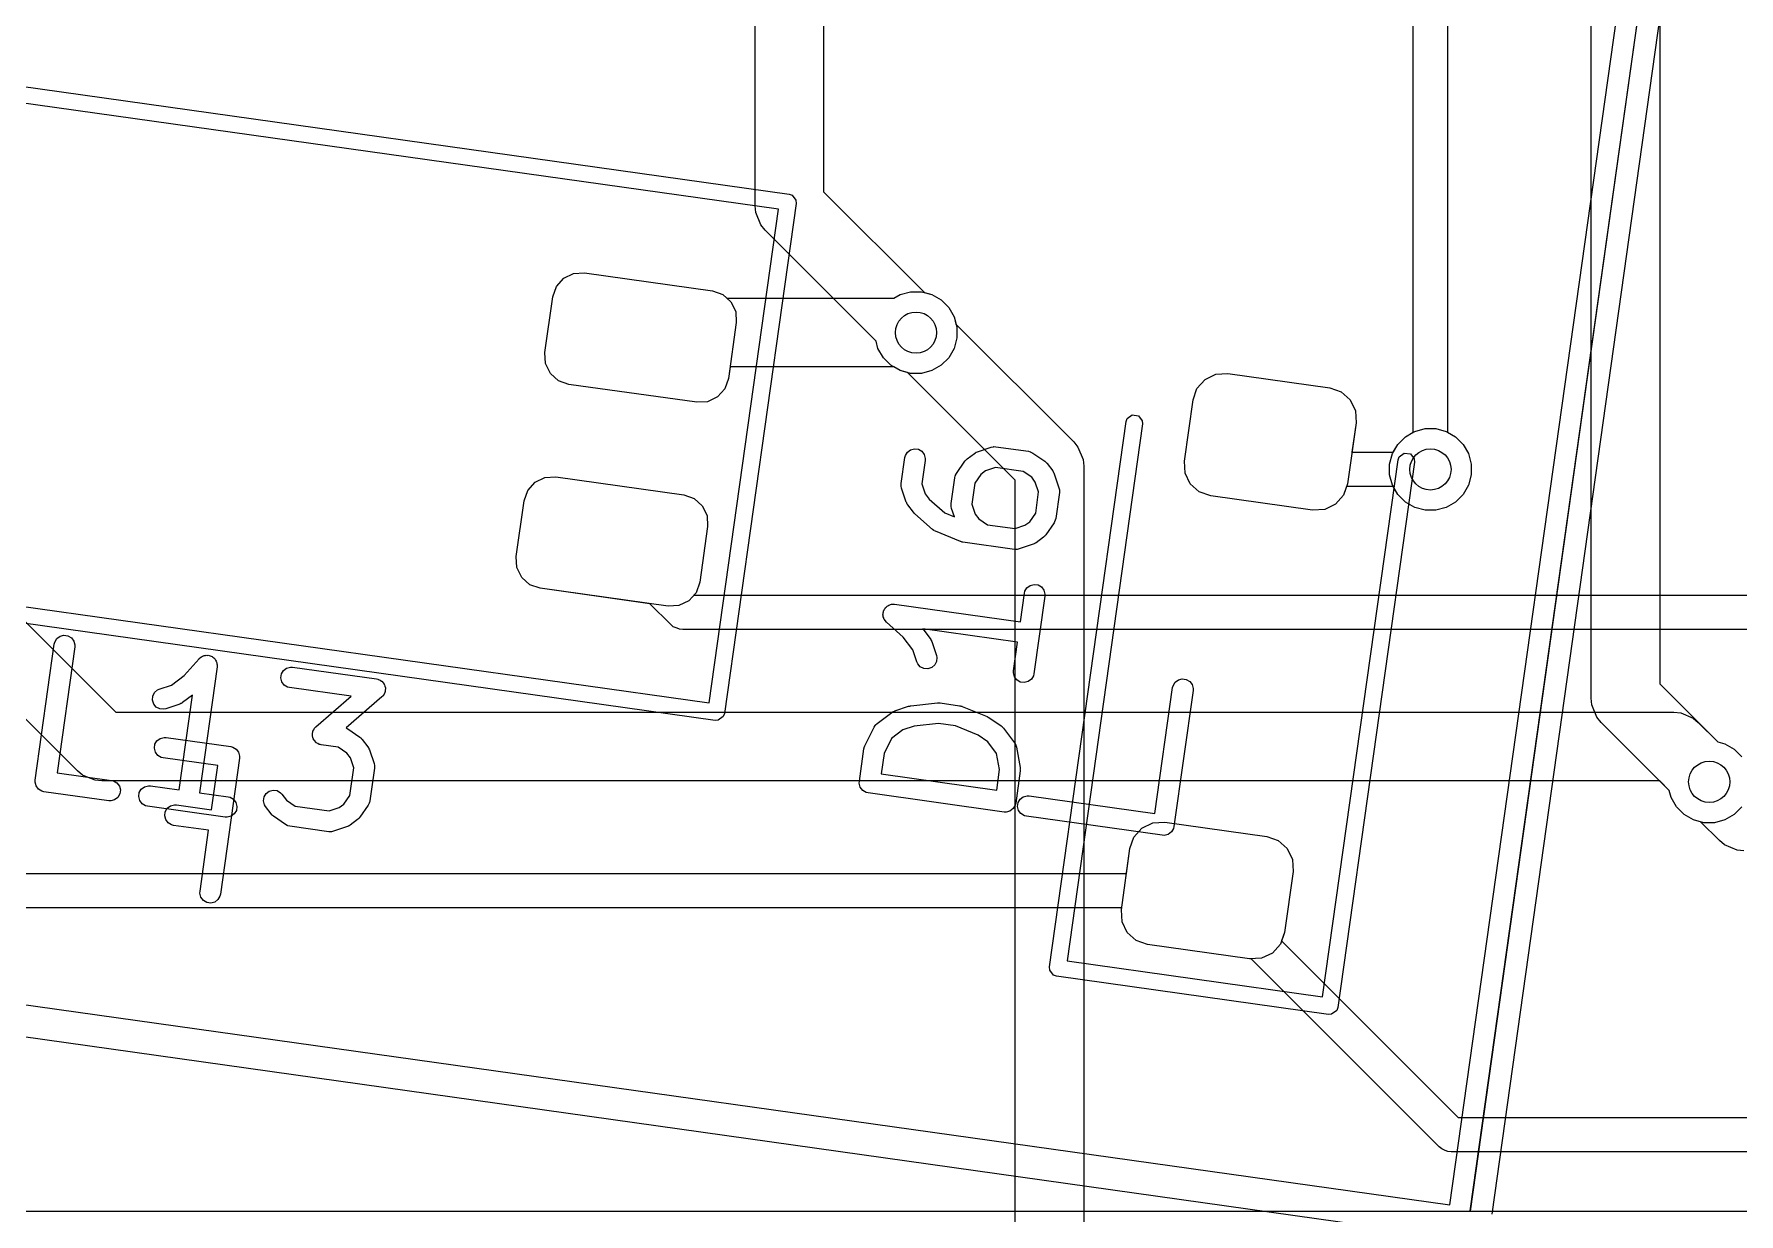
# Model space of a CAD drawing. Header units: millimetres. Extents: x 14 to 286, y -133 to -45.
# Drawn here: x 108.27 to 120.69, y -91.22 to -82.63 of the extents above; entities that cross this region are included whole.
import ezdxf

# ---------------------------------------------------------------- set-up
doc = ezdxf.new("R2010")
doc.units = ezdxf.units.MM
for name, color, linetype, true_color in [('B.Cu', 153, 'CONTINUOUS', 0x4d7fc4), ('B.Silkscreen', 31, 'CONTINUOUS', 0xe8b2a7), ('F.Cu', 13, 'CONTINUOUS', 0xc83434), ('F.Mask', 201, 'CONTINUOUS', 0xd864ff), ('F.Paste', 253, 'CONTINUOUS', 0xb4a09a), ('F.Silkscreen', 41, 'CONTINUOUS', 0xf2eda1), ('User.Drawings', 9, 'CONTINUOUS', 0xc2c2c2)]:
    doc.layers.add(name, color=color, linetype=linetype, true_color=true_color)

msp = doc.modelspace()

# ---------------------------------------------------------------- linework, layer by layer
at = {"layer": 'B.Cu', "linetype": 'CONTINUOUS'}
for p, q in [((119.6172, -87.4621), (119.6172, -77.853453)), ((120.1172, -77.853453), (120.1172, -87.358546)), ((114.0262, -79.0781), (114.0262, -83.773846)), ((113.5262, -83.8774), (113.5262, -79.181654)), ((118.5716, -80.1959), (118.5716, -85.525322)), ((118.3216, -85.525322), (118.3216, -80.247676)), ((114.0262, -83.773846), (114.761229, -84.508875)), ((113.531004, -83.926173), (113.5262, -83.8774)), ((113.568333, -84.016293), (113.531004, -83.926173)), ((113.568337, -84.016297), (113.568333, -84.016293)), ((113.599423, -84.054177), (113.568337, -84.016297)), ((114.407675, -84.862429), (113.599423, -84.054177)), ((114.761229, -84.508875), (114.813705, -84.522936)), ((114.813705, -84.522936), (114.881528, -84.562094)), ((114.881528, -84.562094), (114.936906, -84.617472)), ((114.936906, -84.617472), (114.976064, -84.685295)), ((114.976064, -84.685295), (114.990124, -84.73777)), ((114.990124, -84.73777), (115.847876, -85.595523)), ((114.421736, -84.914905), (114.407675, -84.862429)), ((114.460894, -84.982728), (114.421736, -84.914905)), ((114.516272, -85.038106), (114.460894, -84.982728)), ((114.584095, -85.077264), (114.516272, -85.038106)), ((114.63657, -85.091324), (114.584095, -85.077264)), ((115.4211, -85.875853), (114.63657, -85.091324)), ((118.208594, -85.613972), (118.263972, -85.558594)), ((118.263972, -85.558594), (118.3216, -85.525322)), ((118.5716, -85.525322), (118.629228, -85.558594)), ((118.629228, -85.558594), (118.684606, -85.613972)), ((115.847876, -85.595523), (115.878962, -85.633402)), ((115.878962, -85.633402), (115.878967, -85.633407)), ((115.878967, -85.633407), (115.916296, -85.723527)), ((118.149167, -85.757442), (118.169436, -85.681795)), ((118.169436, -85.681795), (118.208594, -85.613972)), ((118.684606, -85.613972), (118.723764, -85.681795)), ((118.723764, -85.681795), (118.744033, -85.757442)), ((115.916296, -85.723527), (115.9211, -85.7723)), ((115.9211, -85.7723), (115.9211, -92.737846)), ((118.149167, -85.835758), (118.149167, -85.757442)), ((118.744033, -85.757442), (118.744033, -85.835758)), ((115.4211, -92.737846), (115.4211, -85.875853)), ((118.169436, -85.911405), (118.149167, -85.835758)), ((118.208594, -85.979228), (118.169436, -85.911405)), ((118.723764, -85.911405), (118.684606, -85.979228)), ((118.744033, -85.835758), (118.723764, -85.911405)), ((118.263972, -86.034606), (118.208594, -85.979228)), ((118.331795, -86.073764), (118.263972, -86.034606)), ((118.629228, -86.034606), (118.561405, -86.073764)), ((118.684606, -85.979228), (118.629228, -86.034606)), ((118.407442, -86.094033), (118.331795, -86.073764)), ((118.485758, -86.094033), (118.407442, -86.094033)), ((118.561405, -86.073764), (118.485758, -86.094033)), ((120.1172, -87.358546), (120.539429, -87.780775)), ((119.622004, -87.510873), (119.6172, -87.4621)), ((119.659333, -87.600993), (119.622004, -87.510873)), ((119.659337, -87.600997), (119.659333, -87.600993)), ((119.690423, -87.638877), (119.659337, -87.600997)), ((120.185875, -88.134329), (119.690423, -87.638877)), ((120.539429, -87.780775), (120.591905, -87.794836)), ((120.591905, -87.794836), (120.659728, -87.833994)), ((120.659728, -87.833994), (120.715106, -87.889372)), ((120.199936, -88.186805), (120.185875, -88.134329)), ((120.239094, -88.254628), (120.199936, -88.186805)), ((120.294472, -88.310006), (120.239094, -88.254628)), ((120.715106, -88.254628), (120.659728, -88.310006)), ((120.362295, -88.349164), (120.294472, -88.310006)), ((120.437942, -88.369433), (120.362295, -88.349164)), ((120.516258, -88.369433), (120.437942, -88.369433)), ((120.591905, -88.349164), (120.516258, -88.369433)), ((120.659728, -88.310006), (120.591905, -88.349164))]:
    msp.add_line(p, q, dxfattribs=at)
at = {"layer": 'B.Cu'}
for centre in [(114.6989, -84.8001), (118.4466, -85.7966), (120.4771, -88.072)]:
    msp.add_circle(centre, 0.15, dxfattribs=at)
at = {"layer": 'B.Silkscreen', "linetype": 'CONTINUOUS'}
for p, q in [((109.150475, -87.827457), (109.154548, -87.798478)), ((109.154548, -87.798478), (109.169401, -87.773264)), ((109.169401, -87.773264), (109.192771, -87.755653)), ((109.192771, -87.755653), (109.221103, -87.748325)), ((109.221103, -87.748325), (109.235793, -87.748935)), ((109.235793, -87.748935), (109.707349, -87.815208)), ((109.157803, -87.855789), (109.150475, -87.827457)), ((109.175414, -87.879159), (109.157803, -87.855789)), ((109.200628, -87.894012), (109.175414, -87.879159)), ((109.214917, -87.897475), (109.200628, -87.894012)), ((109.612203, -87.95331), (109.214917, -87.897475)), ((109.771181, -87.899916), (109.632008, -88.890184)), ((109.707349, -87.815208), (109.721638, -87.818671)), ((109.721638, -87.818671), (109.746852, -87.833524)), ((109.746852, -87.833524), (109.764463, -87.856894)), ((109.764463, -87.856894), (109.771791, -87.885226)), ((109.771791, -87.885226), (109.771181, -87.899916)), ((109.566805, -88.276327), (109.612203, -87.95331)), ((109.225669, -88.318896), (109.229742, -88.289917)), ((109.229742, -88.289917), (109.244595, -88.264703)), ((109.244595, -88.264703), (109.267965, -88.247092)), ((109.267965, -88.247092), (109.296297, -88.239764)), ((109.296297, -88.239764), (109.310987, -88.240374)), ((109.310987, -88.240374), (109.566805, -88.276327)), ((109.232997, -88.347228), (109.225669, -88.318896)), ((109.250608, -88.370598), (109.232997, -88.347228)), ((109.275822, -88.385451), (109.250608, -88.370598)), ((109.290111, -88.388914), (109.275822, -88.385451)), ((109.54593, -88.424867), (109.290111, -88.388914)), ((109.483468, -88.869308), (109.54593, -88.424867)), ((109.482858, -88.883998), (109.483468, -88.869308)), ((109.490186, -88.91233), (109.482858, -88.883998)), ((109.507797, -88.9357), (109.490186, -88.91233)), ((109.628545, -88.904473), (109.613692, -88.929687)), ((109.632008, -88.890184), (109.628545, -88.904473)), ((109.533011, -88.950553), (109.507797, -88.9357)), ((109.56199, -88.954626), (109.533011, -88.950553)), ((109.590322, -88.947298), (109.56199, -88.954626)), ((109.613692, -88.929687), (109.590322, -88.947298))]:
    msp.add_line(p, q, dxfattribs=at)
at = {"layer": 'F.Cu', "linetype": 'CONTINUOUS'}
for p, q in [((112.079331, -84.464084), (112.132592, -84.404409)), ((112.132592, -84.404409), (112.204637, -84.36966)), ((112.204637, -84.36966), (112.284495, -84.365125)), ((112.284495, -84.365125), (113.215347, -84.495947)), ((111.995899, -84.945609), (112.05296, -84.539599)), ((112.05296, -84.539599), (112.079331, -84.464084)), ((113.215347, -84.495947), (113.290862, -84.522319)), ((113.290862, -84.522319), (113.321989, -84.5501)), ((113.321989, -84.5501), (114.537046, -84.5501)), ((114.537046, -84.5501), (114.584095, -84.522936)), ((114.584095, -84.522936), (114.659742, -84.502667)), ((114.659742, -84.502667), (114.738058, -84.502667)), ((114.738058, -84.502667), (114.813705, -84.522936)), ((114.813705, -84.522936), (114.881528, -84.562094)), ((114.881528, -84.562094), (114.936906, -84.617472)), ((114.936906, -84.617472), (114.976064, -84.685295)), ((114.976064, -84.685295), (114.996333, -84.760942)), ((114.996333, -84.760942), (114.996333, -84.839258)), ((112.000434, -85.025467), (111.995899, -84.945609)), ((114.976064, -84.914905), (114.936906, -84.982728)), ((114.996333, -84.839258), (114.976064, -84.914905)), ((112.035183, -85.097512), (112.000434, -85.025467)), ((113.34448, -85.0501), (113.33276, -85.133493)), ((114.537046, -85.0501), (113.34448, -85.0501)), ((114.584095, -85.077264), (114.537046, -85.0501)), ((114.881528, -85.038106), (114.813705, -85.077264)), ((114.936906, -84.982728), (114.881528, -85.038106)), ((112.094858, -85.150773), (112.035183, -85.097512)), ((112.170373, -85.177145), (112.094858, -85.150773)), ((113.101225, -85.307967), (112.170373, -85.177145)), ((113.33276, -85.133493), (113.306389, -85.209008)), ((114.659742, -85.097533), (114.584095, -85.077264)), ((114.738058, -85.097533), (114.659742, -85.097533)), ((114.813705, -85.077264), (114.738058, -85.097533)), ((116.745733, -85.206861), (116.804191, -85.141365)), ((116.804191, -85.141365), (116.883264, -85.103224)), ((116.883264, -85.103224), (116.970913, -85.098247)), ((116.970913, -85.098247), (117.713614, -85.202627)), ((113.181083, -85.303432), (113.101225, -85.307967)), ((113.253128, -85.268683), (113.181083, -85.303432)), ((113.306389, -85.209008), (113.253128, -85.268683)), ((116.654161, -85.735364), (116.716789, -85.289744)), ((116.716789, -85.289744), (116.745733, -85.206861)), ((117.713614, -85.202627), (117.796497, -85.231571)), ((117.796497, -85.231571), (117.861993, -85.290029)), ((117.861993, -85.290029), (117.900134, -85.369102)), ((117.900134, -85.369102), (117.905111, -85.456752)), ((117.905111, -85.456752), (117.874916, -85.6716)), ((118.208594, -85.613972), (118.263972, -85.558594)), ((118.263972, -85.558594), (118.331795, -85.519436)), ((118.331795, -85.519436), (118.407442, -85.499167)), ((118.407442, -85.499167), (118.485758, -85.499167)), ((118.485758, -85.499167), (118.561405, -85.519436)), ((118.561405, -85.519436), (118.629228, -85.558594)), ((118.629228, -85.558594), (118.684606, -85.613972)), ((117.874916, -85.6716), (118.175322, -85.6716)), ((118.175322, -85.6716), (118.208594, -85.613972)), ((118.684606, -85.613972), (118.723764, -85.681795)), ((118.723764, -85.681795), (118.744033, -85.757442)), ((116.659138, -85.823014), (116.654161, -85.735364)), ((118.744033, -85.757442), (118.744033, -85.835758)), ((111.870572, -85.949486), (111.923833, -85.889811)), ((111.923833, -85.889811), (111.995878, -85.855062)), ((111.995878, -85.855062), (112.075736, -85.850527)), ((112.075736, -85.850527), (113.006588, -85.981349)), ((116.697279, -85.902087), (116.659138, -85.823014)), ((116.762775, -85.960545), (116.697279, -85.902087)), ((117.835768, -85.9216), (117.813539, -85.985255)), ((118.175322, -85.9216), (117.835768, -85.9216)), ((118.208594, -85.979228), (118.175322, -85.9216)), ((118.723764, -85.911405), (118.684606, -85.979228)), ((118.744033, -85.835758), (118.723764, -85.911405)), ((107.3371, -86.032046), (108.870454, -87.5654)), ((111.78714, -86.431011), (111.844201, -86.025001)), ((111.844201, -86.025001), (111.870572, -85.949486)), ((113.006588, -85.981349), (113.082103, -86.007721)), ((113.082103, -86.007721), (113.141778, -86.060982)), ((113.141778, -86.060982), (113.176527, -86.133027)), ((116.845658, -85.989489), (116.762775, -85.960545)), ((117.588359, -86.093869), (116.845658, -85.989489)), ((117.755081, -86.050751), (117.676008, -86.088892)), ((117.813539, -85.985255), (117.755081, -86.050751)), ((118.263972, -86.034606), (118.208594, -85.979228)), ((118.331795, -86.073764), (118.263972, -86.034606)), ((118.629228, -86.034606), (118.561405, -86.073764)), ((118.684606, -85.979228), (118.629228, -86.034606)), ((113.176527, -86.133027), (113.181062, -86.212885)), ((117.676008, -86.088892), (117.588359, -86.093869)), ((118.407442, -86.094033), (118.331795, -86.073764)), ((118.485758, -86.094033), (118.407442, -86.094033)), ((118.561405, -86.073764), (118.485758, -86.094033)), ((108.590123, -87.992177), (106.910323, -86.312377)), ((113.181062, -86.212885), (113.124001, -86.618895)), ((111.791675, -86.510869), (111.78714, -86.431011)), ((111.826424, -86.582914), (111.791675, -86.510869)), ((111.886099, -86.636175), (111.826424, -86.582914)), ((111.961614, -86.662547), (111.886099, -86.636175)), ((112.760205, -86.774781), (111.961614, -86.662547)), ((113.124001, -86.618895), (113.09763, -86.69441)), ((112.911912, -86.926488), (112.760205, -86.774781)), ((113.09763, -86.69441), (113.080949, -86.7131)), ((113.080949, -86.7131), (125.634027, -86.7131)), ((112.930848, -86.942028), (112.911912, -86.926488)), ((112.930854, -86.942034), (112.930848, -86.942028)), ((112.958044, -86.953296), (112.930854, -86.942034)), ((112.975913, -86.960698), (112.958044, -86.953296)), ((112.975914, -86.960698), (112.975913, -86.960698)), ((113.0003, -86.9631), (112.975914, -86.960698)), ((125.602046, -86.9631), (113.0003, -86.9631)), ((108.870454, -87.5654), (120.2205, -87.5654)), ((120.2205, -87.5654), (120.269273, -87.570204)), ((120.269273, -87.570204), (120.359393, -87.607533)), ((120.359393, -87.607533), (120.359397, -87.607537)), ((120.359397, -87.607537), (120.397277, -87.638623)), ((120.397277, -87.638623), (120.539429, -87.780775)), ((120.539429, -87.780775), (120.591905, -87.794836)), ((120.591905, -87.794836), (120.659728, -87.833994)), ((120.659728, -87.833994), (120.715106, -87.889372)), ((108.628008, -88.023268), (108.590123, -87.992177)), ((108.655396, -88.034612), (108.628008, -88.023268)), ((108.718127, -88.060596), (108.655396, -88.034612)), ((108.7669, -88.0654), (108.718127, -88.060596)), ((120.116946, -88.0654), (108.7669, -88.0654)), ((120.185875, -88.134329), (120.116946, -88.0654)), ((120.199936, -88.186805), (120.185875, -88.134329)), ((120.239094, -88.254628), (120.199936, -88.186805)), ((120.294472, -88.310006), (120.239094, -88.254628)), ((116.286461, -88.474745), (116.344919, -88.409249)), ((116.344919, -88.409249), (116.423992, -88.371108)), ((116.423992, -88.371108), (116.511641, -88.366131)), ((116.511641, -88.366131), (117.254342, -88.470511)), ((120.362295, -88.349164), (120.294472, -88.310006)), ((120.41477, -88.363224), (120.362295, -88.349164)), ((120.551824, -88.500277), (120.41477, -88.363224)), ((116.257517, -88.557628), (116.286461, -88.474745)), ((117.254342, -88.470511), (117.337225, -88.499455)), ((117.337225, -88.499455), (117.402721, -88.557913)), ((120.589708, -88.531368), (120.551824, -88.500277)), ((120.679828, -88.568697), (120.589708, -88.531368)), ((116.232041, -88.7389), (116.257517, -88.557628)), ((117.402721, -88.557913), (117.440862, -88.636986)), ((117.440862, -88.636986), (117.445839, -88.724636)), ((120.679837, -88.568697), (120.679828, -88.568697)), ((120.7286, -88.5735), (120.679837, -88.568697)), ((100.542176, -88.7389), (116.232041, -88.7389)), ((117.445839, -88.724636), (117.383211, -89.170256)), ((116.196905, -88.9889), (100.4904, -88.9889)), ((116.194889, -89.003248), (116.196905, -88.9889)), ((116.199866, -89.090898), (116.194889, -89.003248)), ((116.238007, -89.169971), (116.199866, -89.090898)), ((116.303503, -89.228429), (116.238007, -89.169971)), ((116.386386, -89.257373), (116.303503, -89.228429)), ((117.129087, -89.361753), (116.386386, -89.257373)), ((117.383211, -89.170256), (117.362587, -89.229311)), ((117.362587, -89.229311), (118.649576, -90.5163)), ((117.140811, -89.361087), (117.129087, -89.361753)), ((118.509412, -90.729688), (117.140811, -89.361087)), ((118.649576, -90.5163), (135.7704, -90.5163)), ((118.528353, -90.745233), (118.509412, -90.729688)), ((118.528354, -90.745234), (118.528353, -90.745233)), ((118.5546, -90.756105), (118.528354, -90.745234)), ((118.573413, -90.763898), (118.5546, -90.756105)), ((118.573414, -90.763898), (118.573413, -90.763898)), ((118.5978, -90.7663), (118.573414, -90.763898)), ((135.6454, -90.7663), (118.5978, -90.7663)), ((99.124876, -91.1991), (132.5785, -91.1991))]:
    msp.add_line(p, q, dxfattribs=at)
at = {"layer": 'F.Cu'}
for centre in [(114.6989, -84.8001), (118.4466, -85.7966), (120.4771, -88.072)]:
    msp.add_circle(centre, 0.15, dxfattribs=at)
at = {"layer": 'F.Mask', "linetype": 'CONTINUOUS'}
for p, q in [((112.079331, -84.464084), (112.132592, -84.404409)), ((112.132592, -84.404409), (112.204637, -84.36966)), ((112.204637, -84.36966), (112.284495, -84.365125)), ((112.284495, -84.365125), (113.215347, -84.495947)), ((111.995899, -84.945609), (112.05296, -84.539599)), ((112.05296, -84.539599), (112.079331, -84.464084)), ((113.215347, -84.495947), (113.290862, -84.522319)), ((113.290862, -84.522319), (113.350537, -84.57558)), ((113.350537, -84.57558), (113.385286, -84.647625)), ((113.385286, -84.647625), (113.389821, -84.727483)), ((113.389821, -84.727483), (113.33276, -85.133493)), ((112.000434, -85.025467), (111.995899, -84.945609)), ((112.035183, -85.097512), (112.000434, -85.025467)), ((112.094858, -85.150773), (112.035183, -85.097512)), ((112.170373, -85.177145), (112.094858, -85.150773)), ((113.101225, -85.307967), (112.170373, -85.177145)), ((113.33276, -85.133493), (113.306389, -85.209008)), ((116.745733, -85.206861), (116.804191, -85.141365)), ((116.804191, -85.141365), (116.883264, -85.103224)), ((116.883264, -85.103224), (116.970913, -85.098247)), ((116.970913, -85.098247), (117.713614, -85.202627)), ((113.181083, -85.303432), (113.101225, -85.307967)), ((113.253128, -85.268683), (113.181083, -85.303432)), ((113.306389, -85.209008), (113.253128, -85.268683)), ((116.654161, -85.735364), (116.716789, -85.289744)), ((116.716789, -85.289744), (116.745733, -85.206861)), ((117.713614, -85.202627), (117.796497, -85.231571)), ((117.796497, -85.231571), (117.861993, -85.290029)), ((117.861993, -85.290029), (117.900134, -85.369102)), ((117.900134, -85.369102), (117.905111, -85.456752)), ((117.905111, -85.456752), (117.842483, -85.902372)), ((116.659138, -85.823014), (116.654161, -85.735364)), ((111.870572, -85.949486), (111.923833, -85.889811)), ((111.923833, -85.889811), (111.995878, -85.855062)), ((111.995878, -85.855062), (112.075736, -85.850527)), ((112.075736, -85.850527), (113.006588, -85.981349)), ((116.697279, -85.902087), (116.659138, -85.823014)), ((116.762775, -85.960545), (116.697279, -85.902087)), ((117.842483, -85.902372), (117.813539, -85.985255)), ((111.78714, -86.431011), (111.844201, -86.025001)), ((111.844201, -86.025001), (111.870572, -85.949486)), ((113.006588, -85.981349), (113.082103, -86.007721)), ((113.082103, -86.007721), (113.141778, -86.060982)), ((113.141778, -86.060982), (113.176527, -86.133027)), ((116.845658, -85.989489), (116.762775, -85.960545)), ((117.588359, -86.093869), (116.845658, -85.989489)), ((117.755081, -86.050751), (117.676008, -86.088892)), ((117.813539, -85.985255), (117.755081, -86.050751)), ((113.176527, -86.133027), (113.181062, -86.212885)), ((117.676008, -86.088892), (117.588359, -86.093869)), ((113.181062, -86.212885), (113.124001, -86.618895)), ((111.791675, -86.510869), (111.78714, -86.431011)), ((111.826424, -86.582914), (111.791675, -86.510869)), ((111.886099, -86.636175), (111.826424, -86.582914)), ((111.961614, -86.662547), (111.886099, -86.636175)), ((112.892466, -86.793369), (111.961614, -86.662547)), ((113.124001, -86.618895), (113.09763, -86.69441)), ((112.972324, -86.788834), (112.892466, -86.793369)), ((113.044369, -86.754085), (112.972324, -86.788834)), ((113.09763, -86.69441), (113.044369, -86.754085)), ((116.286461, -88.474745), (116.344919, -88.409249)), ((116.344919, -88.409249), (116.423992, -88.371108)), ((116.423992, -88.371108), (116.511641, -88.366131)), ((116.511641, -88.366131), (117.254342, -88.470511)), ((116.257517, -88.557628), (116.286461, -88.474745)), ((117.254342, -88.470511), (117.337225, -88.499455)), ((117.337225, -88.499455), (117.402721, -88.557913)), ((116.194889, -89.003248), (116.257517, -88.557628)), ((117.402721, -88.557913), (117.440862, -88.636986)), ((117.440862, -88.636986), (117.445839, -88.724636)), ((117.445839, -88.724636), (117.383211, -89.170256)), ((116.199866, -89.090898), (116.194889, -89.003248)), ((116.238007, -89.169971), (116.199866, -89.090898)), ((116.303503, -89.228429), (116.238007, -89.169971)), ((116.386386, -89.257373), (116.303503, -89.228429)), ((117.129087, -89.361753), (116.386386, -89.257373)), ((117.354267, -89.253139), (117.295809, -89.318635)), ((117.383211, -89.170256), (117.354267, -89.253139)), ((117.216736, -89.356776), (117.129087, -89.361753)), ((117.295809, -89.318635), (117.216736, -89.356776))]:
    msp.add_line(p, q, dxfattribs=at)
at = {"layer": 'F.Paste', "linetype": 'CONTINUOUS'}
for p, q in [((112.079331, -84.464084), (112.132592, -84.404409)), ((112.132592, -84.404409), (112.204637, -84.36966)), ((112.204637, -84.36966), (112.284495, -84.365125)), ((112.284495, -84.365125), (113.215347, -84.495947)), ((111.995899, -84.945609), (112.05296, -84.539599)), ((112.05296, -84.539599), (112.079331, -84.464084)), ((113.215347, -84.495947), (113.290862, -84.522319)), ((113.290862, -84.522319), (113.350537, -84.57558)), ((113.350537, -84.57558), (113.385286, -84.647625)), ((113.385286, -84.647625), (113.389821, -84.727483)), ((113.389821, -84.727483), (113.33276, -85.133493)), ((112.000434, -85.025467), (111.995899, -84.945609)), ((112.035183, -85.097512), (112.000434, -85.025467)), ((112.094858, -85.150773), (112.035183, -85.097512)), ((112.170373, -85.177145), (112.094858, -85.150773)), ((113.101225, -85.307967), (112.170373, -85.177145)), ((113.33276, -85.133493), (113.306389, -85.209008)), ((116.745733, -85.206861), (116.804191, -85.141365)), ((116.804191, -85.141365), (116.883264, -85.103224)), ((116.883264, -85.103224), (116.970913, -85.098247)), ((116.970913, -85.098247), (117.713614, -85.202627)), ((113.181083, -85.303432), (113.101225, -85.307967)), ((113.253128, -85.268683), (113.181083, -85.303432)), ((113.306389, -85.209008), (113.253128, -85.268683)), ((116.654161, -85.735364), (116.716789, -85.289744)), ((116.716789, -85.289744), (116.745733, -85.206861)), ((117.713614, -85.202627), (117.796497, -85.231571)), ((117.796497, -85.231571), (117.861993, -85.290029)), ((117.861993, -85.290029), (117.900134, -85.369102)), ((117.900134, -85.369102), (117.905111, -85.456752)), ((117.905111, -85.456752), (117.842483, -85.902372)), ((116.659138, -85.823014), (116.654161, -85.735364)), ((111.870572, -85.949486), (111.923833, -85.889811)), ((111.923833, -85.889811), (111.995878, -85.855062)), ((111.995878, -85.855062), (112.075736, -85.850527)), ((112.075736, -85.850527), (113.006588, -85.981349)), ((116.697279, -85.902087), (116.659138, -85.823014)), ((116.762775, -85.960545), (116.697279, -85.902087)), ((117.842483, -85.902372), (117.813539, -85.985255)), ((111.78714, -86.431011), (111.844201, -86.025001)), ((111.844201, -86.025001), (111.870572, -85.949486)), ((113.006588, -85.981349), (113.082103, -86.007721)), ((113.082103, -86.007721), (113.141778, -86.060982)), ((113.141778, -86.060982), (113.176527, -86.133027)), ((116.845658, -85.989489), (116.762775, -85.960545)), ((117.588359, -86.093869), (116.845658, -85.989489)), ((117.755081, -86.050751), (117.676008, -86.088892)), ((117.813539, -85.985255), (117.755081, -86.050751)), ((113.176527, -86.133027), (113.181062, -86.212885)), ((117.676008, -86.088892), (117.588359, -86.093869)), ((113.181062, -86.212885), (113.124001, -86.618895)), ((111.791675, -86.510869), (111.78714, -86.431011)), ((111.826424, -86.582914), (111.791675, -86.510869)), ((111.886099, -86.636175), (111.826424, -86.582914)), ((111.961614, -86.662547), (111.886099, -86.636175)), ((112.892466, -86.793369), (111.961614, -86.662547)), ((113.124001, -86.618895), (113.09763, -86.69441)), ((112.972324, -86.788834), (112.892466, -86.793369)), ((113.044369, -86.754085), (112.972324, -86.788834)), ((113.09763, -86.69441), (113.044369, -86.754085)), ((116.286461, -88.474745), (116.344919, -88.409249)), ((116.344919, -88.409249), (116.423992, -88.371108)), ((116.423992, -88.371108), (116.511641, -88.366131)), ((116.511641, -88.366131), (117.254342, -88.470511)), ((116.257517, -88.557628), (116.286461, -88.474745)), ((117.254342, -88.470511), (117.337225, -88.499455)), ((117.337225, -88.499455), (117.402721, -88.557913)), ((116.194889, -89.003248), (116.257517, -88.557628)), ((117.402721, -88.557913), (117.440862, -88.636986)), ((117.440862, -88.636986), (117.445839, -88.724636)), ((117.445839, -88.724636), (117.383211, -89.170256)), ((116.199866, -89.090898), (116.194889, -89.003248)), ((116.238007, -89.169971), (116.199866, -89.090898)), ((116.303503, -89.228429), (116.238007, -89.169971)), ((116.386386, -89.257373), (116.303503, -89.228429)), ((117.129087, -89.361753), (116.386386, -89.257373)), ((117.354267, -89.253139), (117.295809, -89.318635)), ((117.383211, -89.170256), (117.354267, -89.253139)), ((117.216736, -89.356776), (117.129087, -89.361753)), ((117.295809, -89.318635), (117.216736, -89.356776))]:
    msp.add_line(p, q, dxfattribs=at)
at = {"layer": 'F.Silkscreen', "linetype": 'CONTINUOUS'}
for p, q in [((106.544821, -82.77585), (113.773778, -83.791813)), ((113.697661, -83.902294), (106.587536, -82.903032)), ((113.773778, -83.791813), (113.79588, -83.799531)), ((113.79588, -83.799531), (113.823517, -83.836206)), ((113.192463, -87.496967), (113.697661, -83.902294)), ((113.824844, -83.859579), (113.302945, -87.573084)), ((113.823517, -83.836206), (113.824844, -83.859579)), ((116.229953, -85.448535), (116.237671, -85.426433)), ((116.237671, -85.426433), (116.274346, -85.398796)), ((116.274346, -85.398796), (116.319821, -85.405187)), ((116.319821, -85.405187), (116.347458, -85.441863)), ((116.347458, -85.441863), (116.348785, -85.465236)), ((115.671867, -89.419512), (116.229953, -85.448535)), ((116.348785, -85.465236), (115.799049, -89.376796)), ((114.62115, -85.695739), (114.636003, -85.670524)), ((114.636003, -85.670524), (114.659373, -85.652914)), ((114.659373, -85.652914), (114.687705, -85.645586)), ((114.687705, -85.645586), (114.716684, -85.649659)), ((114.716684, -85.649659), (114.741898, -85.664512)), ((114.741898, -85.664512), (114.759509, -85.687882)), ((114.759509, -85.687882), (114.766837, -85.716213)), ((115.071221, -85.720214), (115.125004, -85.679686)), ((115.125004, -85.679686), (115.131357, -85.675811)), ((115.131357, -85.675811), (115.132849, -85.674512)), ((115.132849, -85.674512), (115.135277, -85.673421)), ((115.135277, -85.673421), (115.137557, -85.672031)), ((115.137557, -85.672031), (115.139477, -85.671534)), ((115.139477, -85.671534), (115.146261, -85.668487)), ((115.146261, -85.668487), (115.2472, -85.634585)), ((115.2472, -85.634585), (115.261529, -85.631292)), ((115.261529, -85.631292), (115.264217, -85.631476)), ((115.264217, -85.631476), (115.266827, -85.630802)), ((115.266827, -85.630802), (115.281517, -85.631412)), ((115.281517, -85.631412), (115.517295, -85.664549)), ((115.517295, -85.664549), (115.531584, -85.668012)), ((115.531584, -85.668012), (115.533906, -85.669379)), ((115.533906, -85.669379), (115.536541, -85.669943)), ((115.536541, -85.669943), (115.549408, -85.677058)), ((115.549408, -85.677058), (115.637091, -85.737468)), ((118.218206, -85.704779), (118.254881, -85.677142)), ((118.254881, -85.677142), (118.300356, -85.683533)), ((118.300356, -85.683533), (118.327993, -85.720208)), ((114.591178, -85.898651), (114.617687, -85.710028)), ((114.617687, -85.710028), (114.62115, -85.695739)), ((114.766227, -85.730904), (114.742182, -85.901994)), ((114.766837, -85.716213), (114.766227, -85.730904)), ((114.994186, -85.825245), (115.054596, -85.737562)), ((115.054596, -85.737562), (115.059398, -85.731876)), ((115.059398, -85.731876), (115.060403, -85.730171)), ((115.060403, -85.730171), (115.06236, -85.728369)), ((115.06236, -85.728369), (115.064083, -85.72633)), ((115.064083, -85.72633), (115.065747, -85.725251)), ((115.065747, -85.725251), (115.071221, -85.720214)), ((115.205556, -85.806805), (115.171212, -85.832685)), ((115.278174, -85.782416), (115.205556, -85.806805)), ((115.478885, -85.810624), (115.278174, -85.782416)), ((115.541967, -85.854084), (115.478885, -85.810624)), ((115.637091, -85.737468), (115.642776, -85.74227)), ((115.642776, -85.74227), (115.644482, -85.743275)), ((115.644482, -85.743275), (115.646283, -85.745232)), ((115.646283, -85.745232), (115.648323, -85.746955)), ((115.648323, -85.746955), (115.649401, -85.748619)), ((115.649401, -85.748619), (115.654439, -85.754093)), ((115.654439, -85.754093), (115.694967, -85.807876)), ((115.694967, -85.807876), (115.698841, -85.814228)), ((115.698841, -85.814228), (115.700142, -85.815722)), ((115.700142, -85.815722), (115.701233, -85.818151)), ((117.660754, -89.638439), (118.210488, -85.726881)), ((118.32932, -85.743581), (117.771236, -89.714556)), ((118.210488, -85.726881), (118.218206, -85.704779)), ((118.327993, -85.720208), (118.32932, -85.743581)), ((114.590568, -85.913341), (114.591178, -85.898651)), ((114.591242, -85.91595), (114.590568, -85.913341)), ((114.591058, -85.918638), (114.591242, -85.91595)), ((114.594351, -85.932968), (114.591058, -85.918638)), ((114.628252, -86.033906), (114.594351, -85.932968)), ((114.742182, -85.901994), (114.76657, -85.97461)), ((114.955168, -86.04598), (114.981677, -85.857358)), ((114.981677, -85.857358), (114.98514, -85.843069)), ((114.98514, -85.843069), (114.986507, -85.840746)), ((114.986507, -85.840746), (114.987071, -85.838112)), ((114.987071, -85.838112), (114.994186, -85.825245)), ((115.127752, -85.895767), (115.106171, -86.049323)), ((115.171212, -85.832685), (115.127752, -85.895767)), ((115.567847, -85.888429), (115.541967, -85.854084)), ((115.592235, -85.961045), (115.567847, -85.888429)), ((115.701233, -85.818151), (115.702622, -85.820429)), ((115.702622, -85.820429), (115.703118, -85.822348)), ((115.703118, -85.822348), (115.706166, -85.829134)), ((115.706166, -85.829134), (115.740067, -85.930073)), ((115.740067, -85.930073), (115.74336, -85.944402)), ((114.6313, -86.040692), (114.628252, -86.033906)), ((114.631796, -86.04261), (114.6313, -86.040692)), ((114.633182, -86.044884), (114.631796, -86.04261)), ((114.634276, -86.047318), (114.633182, -86.044884)), ((114.635578, -86.048813), (114.634276, -86.047318)), ((114.639451, -86.055163), (114.635578, -86.048813)), ((114.679979, -86.108946), (114.639451, -86.055163)), ((114.76657, -85.97461), (114.795306, -86.012744)), ((114.795306, -86.012744), (114.90827, -86.113356)), ((114.954558, -86.06067), (114.955168, -86.04598)), ((114.955232, -86.063279), (114.954558, -86.06067)), ((114.955048, -86.065967), (114.955232, -86.063279)), ((115.106171, -86.049323), (115.13056, -86.121939)), ((115.570654, -86.114603), (115.592235, -85.961045)), ((115.74324, -85.964389), (115.716731, -86.153011)), ((115.74336, -85.944402), (115.743175, -85.947088)), ((115.743175, -85.947088), (115.74385, -85.949698)), ((115.74385, -85.949698), (115.74324, -85.964389)), ((114.680013, -86.108983), (114.679979, -86.108946)), ((114.680026, -86.109009), (114.680013, -86.108983)), ((114.684973, -86.114372), (114.680026, -86.109009)), ((114.689935, -86.119764), (114.684973, -86.114372)), ((114.689959, -86.119778), (114.689935, -86.119764)), ((114.689994, -86.119816), (114.689959, -86.119778)), ((114.818207, -86.23401), (114.689994, -86.119816)), ((114.90827, -86.113356), (114.979068, -86.142012)), ((114.958341, -86.080296), (114.955048, -86.065967)), ((114.979068, -86.142012), (114.958341, -86.080296)), ((115.13056, -86.121939), (115.15644, -86.156284)), ((115.15644, -86.156284), (115.21952, -86.199743)), ((115.492851, -86.203563), (115.527195, -86.177683)), ((115.527195, -86.177683), (115.570654, -86.114603)), ((115.704222, -86.185124), (115.643812, -86.272808)), ((115.711337, -86.172257), (115.704222, -86.185124)), ((115.7119, -86.169622), (115.711337, -86.172257)), ((115.713268, -86.1673), (115.7119, -86.169622)), ((115.716731, -86.153011), (115.713268, -86.1673)), ((114.825605, -86.239398), (114.818207, -86.23401)), ((114.826927, -86.240698), (114.825605, -86.239398)), ((114.828582, -86.241565), (114.826927, -86.240698)), ((114.830092, -86.242665), (114.828582, -86.241565)), ((114.831841, -86.243273), (114.830092, -86.242665)), ((114.83995, -86.247524), (114.831841, -86.243273)), ((115.021945, -86.321189), (114.83995, -86.247524)), ((115.21952, -86.199743), (115.420235, -86.227951)), ((115.420235, -86.227951), (115.492851, -86.203563)), ((115.627187, -86.290155), (115.573404, -86.330683)), ((115.632664, -86.285114), (115.627187, -86.290155)), ((115.634324, -86.284039), (115.632664, -86.285114)), ((115.636041, -86.282006), (115.634324, -86.284039)), ((115.638005, -86.280199), (115.636041, -86.282006)), ((115.639011, -86.27849), (115.638005, -86.280199)), ((115.643812, -86.272808), (115.639011, -86.27849)), ((115.024404, -86.321913), (115.021945, -86.321189)), ((115.025358, -86.322475), (115.024404, -86.321913)), ((115.030739, -86.323779), (115.025358, -86.322475)), ((115.036049, -86.325343), (115.030739, -86.323779)), ((115.037154, -86.325334), (115.036049, -86.325343)), ((115.039647, -86.325938), (115.037154, -86.325334)), ((115.416892, -86.378956), (115.039647, -86.325938)), ((115.431582, -86.379565), (115.416892, -86.378956)), ((115.434188, -86.37889), (115.431582, -86.379565)), ((115.436879, -86.379076), (115.434188, -86.37889)), ((115.451209, -86.375783), (115.436879, -86.379076)), ((115.552147, -86.341882), (115.451209, -86.375783)), ((115.558933, -86.338833), (115.552147, -86.341882)), ((115.560851, -86.338338), (115.558933, -86.338833)), ((115.563125, -86.336951), (115.560851, -86.338338)), ((115.565559, -86.335858), (115.563125, -86.336951)), ((115.567054, -86.334555), (115.565559, -86.335858)), ((115.573404, -86.330683), (115.567054, -86.334555)), ((106.765477, -86.593713), (113.192463, -87.496967)), ((115.488664, -86.698003), (115.492127, -86.683714)), ((115.492127, -86.683714), (115.50698, -86.6585)), ((115.50698, -86.6585), (115.53035, -86.640889)), ((115.53035, -86.640889), (115.558682, -86.633562)), ((115.558682, -86.633562), (115.587661, -86.637634)), ((115.587661, -86.637634), (115.612875, -86.652487)), ((115.612875, -86.652487), (115.630486, -86.675858)), ((115.630486, -86.675858), (115.637813, -86.704189)), ((113.235178, -87.62415), (106.724166, -86.709087)), ((114.46824, -86.814203), (114.47318, -86.808656)), ((114.47318, -86.808656), (114.476948, -86.80226)), ((114.476948, -86.80226), (114.482813, -86.797839)), ((114.482813, -86.797839), (114.487703, -86.79235)), ((114.487703, -86.79235), (114.494389, -86.789116)), ((114.494389, -86.789116), (114.500318, -86.784649)), ((114.500318, -86.784649), (114.507433, -86.782808)), ((114.507433, -86.782808), (114.514048, -86.77961)), ((114.514048, -86.77961), (114.521457, -86.779181)), ((114.521457, -86.779181), (114.52865, -86.777321)), ((114.52865, -86.777321), (114.543183, -86.777924)), ((114.543183, -86.777924), (114.543262, -86.77792)), ((114.543262, -86.77792), (114.543287, -86.777928)), ((114.543287, -86.777928), (114.54334, -86.777931)), ((114.54334, -86.777931), (115.459338, -86.906666)), ((115.459338, -86.906666), (115.488664, -86.698003)), ((115.637204, -86.718879), (115.557676, -87.284746)), ((115.637813, -86.704189), (115.637204, -86.718879)), ((114.458022, -86.856453), (114.459045, -86.849173)), ((114.459882, -86.863645), (114.458022, -86.856453)), ((114.458621, -86.841841), (114.461061, -86.834829)), ((114.459045, -86.849173), (114.458621, -86.841841)), ((114.460311, -86.871055), (114.459882, -86.863645)), ((114.463509, -86.877669), (114.460311, -86.871055)), ((114.461061, -86.834829), (114.462095, -86.827474)), ((114.462095, -86.827474), (114.465824, -86.821142)), ((114.46535, -86.884785), (114.463509, -86.877669)), ((114.469817, -86.890713), (114.46535, -86.884785)), ((114.465824, -86.821142), (114.46824, -86.814203)), ((114.473051, -86.8974), (114.469817, -86.890713)), ((114.482916, -86.908095), (114.473051, -86.8974)), ((114.482961, -86.908155), (114.482916, -86.908095)), ((114.482982, -86.908167), (114.482961, -86.908155)), ((114.483019, -86.908207), (114.482982, -86.908167)), ((114.605684, -87.01746), (114.483019, -86.908207)), ((108.421597, -87.068642), (108.42506, -87.054353)), ((108.42506, -87.054353), (108.439913, -87.029139)), ((108.439913, -87.029139), (108.463283, -87.011528)), ((108.463283, -87.011528), (108.491615, -87.0042)), ((108.491615, -87.0042), (108.520594, -87.008273)), ((108.520594, -87.008273), (108.545808, -87.023126)), ((108.545808, -87.023126), (108.563419, -87.046496)), ((108.563419, -87.046496), (108.570747, -87.074828)), ((114.674949, -87.109377), (114.605684, -87.01746)), ((115.438462, -87.055206), (114.748923, -86.958297)), ((114.748923, -86.958297), (114.802068, -87.028824)), ((114.802068, -87.028824), (114.80594, -87.035174)), ((114.80594, -87.035174), (114.807244, -87.03667)), ((114.807244, -87.03667), (114.808336, -87.039103)), ((114.808336, -87.039103), (114.809723, -87.041376)), ((114.809723, -87.041376), (114.810218, -87.043293)), ((114.810218, -87.043293), (114.813268, -87.050082)), ((114.813268, -87.050082), (114.847169, -87.151021)), ((115.409136, -87.26387), (115.438462, -87.055206)), ((108.282424, -88.05891), (108.421597, -87.068642)), ((108.570137, -87.089518), (108.441401, -88.005515)), ((108.570747, -87.074828), (108.570137, -87.089518)), ((109.368031, -87.297663), (109.477284, -87.174998)), ((109.477284, -87.174998), (109.477323, -87.174961)), ((109.477323, -87.174961), (109.477337, -87.174939)), ((109.477337, -87.174939), (109.477396, -87.174893)), ((109.477396, -87.174893), (109.488092, -87.16503)), ((109.488092, -87.16503), (109.494776, -87.161797)), ((109.494776, -87.161797), (109.500707, -87.157328)), ((109.500707, -87.157328), (109.507822, -87.155487)), ((109.507822, -87.155487), (109.514436, -87.152289)), ((109.514436, -87.152289), (109.521846, -87.15186)), ((109.521846, -87.15186), (109.529039, -87.15)), ((109.529039, -87.15), (109.536318, -87.151023)), ((109.536318, -87.151023), (109.54365, -87.150599)), ((109.54365, -87.150599), (109.55066, -87.153038)), ((109.55066, -87.153038), (109.558018, -87.154073)), ((109.558018, -87.154073), (109.564351, -87.157803)), ((109.564351, -87.157803), (109.571288, -87.160218)), ((109.571288, -87.160218), (109.576832, -87.165156)), ((109.576832, -87.165156), (109.583232, -87.168926)), ((109.583232, -87.168926), (109.587654, -87.174794)), ((109.587654, -87.174794), (109.593141, -87.179681)), ((109.593141, -87.179681), (109.596373, -87.186364)), ((114.704975, -87.198778), (114.674949, -87.109377)), ((114.847169, -87.151021), (114.850462, -87.16535)), ((114.850462, -87.16535), (114.848453, -87.194545)), ((109.276114, -87.366927), (109.368031, -87.297663)), ((109.607561, -87.235318), (109.478825, -88.151316)), ((109.596373, -87.186364), (109.600843, -87.192296)), ((109.600843, -87.192296), (109.602683, -87.199412)), ((109.602683, -87.199412), (109.605882, -87.206026)), ((109.605882, -87.206026), (109.60631, -87.213435)), ((109.60631, -87.213435), (109.608171, -87.220628)), ((109.607563, -87.235265), (109.607561, -87.235318)), ((109.607572, -87.23524), (109.607563, -87.235265)), ((109.608171, -87.220628), (109.607567, -87.235161)), ((109.607567, -87.235161), (109.607572, -87.23524)), ((110.071434, -87.315287), (110.075507, -87.286308)), ((110.075507, -87.286308), (110.09036, -87.261094)), ((110.09036, -87.261094), (110.11373, -87.243483)), ((110.11373, -87.243483), (110.142062, -87.236155)), ((110.142062, -87.236155), (110.156752, -87.236765)), ((110.156752, -87.236765), (110.769775, -87.32292)), ((114.710999, -87.212189), (114.704975, -87.198778)), ((114.730223, -87.234253), (114.710999, -87.212189)), ((114.756426, -87.24728), (114.730223, -87.234253)), ((114.785621, -87.249289), (114.756426, -87.24728)), ((114.813362, -87.239972), (114.785621, -87.249289)), ((114.835426, -87.220748), (114.813362, -87.239972)), ((114.848453, -87.194545), (114.835426, -87.220748)), ((115.408526, -87.27856), (115.409136, -87.26387)), ((115.415854, -87.306892), (115.408526, -87.27856)), ((115.554213, -87.299035), (115.53936, -87.324249)), ((115.557676, -87.284746), (115.554213, -87.299035)), ((109.138212, -87.448404), (109.151239, -87.422201)), ((109.151239, -87.422201), (109.173303, -87.402977)), ((109.173303, -87.402977), (109.186715, -87.396953)), ((109.186715, -87.396953), (109.276114, -87.366927)), ((110.078762, -87.343619), (110.071434, -87.315287)), ((110.096373, -87.366989), (110.078762, -87.343619)), ((110.121587, -87.381842), (110.096373, -87.366989)), ((110.135876, -87.385305), (110.121587, -87.381842)), ((110.585225, -87.448457), (110.135876, -87.385305)), ((110.769775, -87.32292), (110.777329, -87.32475)), ((110.777329, -87.32475), (110.779299, -87.324895)), ((110.779299, -87.324895), (110.780579, -87.325538)), ((110.780579, -87.325538), (110.784064, -87.326383)), ((110.784064, -87.326383), (110.794557, -87.332564)), ((110.794557, -87.332564), (110.805446, -87.338037)), ((110.805446, -87.338037), (110.8071, -87.339952)), ((110.8071, -87.339952), (110.809279, -87.341236)), ((110.809279, -87.341236), (110.816609, -87.350964)), ((110.816609, -87.350964), (110.824573, -87.360185)), ((110.830144, -87.421917), (110.823962, -87.43241)), ((110.824573, -87.360185), (110.825367, -87.362585)), ((110.825367, -87.362585), (110.82689, -87.364606)), ((110.82689, -87.364606), (110.829941, -87.376405)), ((110.829941, -87.376405), (110.833768, -87.387967)), ((110.830496, -87.419411), (110.830144, -87.421917)), ((110.831632, -87.417152), (110.830496, -87.419411)), ((110.832521, -87.405004), (110.831632, -87.417152)), ((110.834217, -87.392938), (110.832521, -87.405004)), ((110.833768, -87.387967), (110.833583, -87.390488)), ((110.833583, -87.390488), (110.834217, -87.392938)), ((115.433465, -87.330262), (115.415854, -87.306892)), ((115.458679, -87.345115), (115.433465, -87.330262)), ((115.487658, -87.349188), (115.458679, -87.345115)), ((115.51599, -87.34186), (115.487658, -87.349188)), ((115.53936, -87.324249), (115.51599, -87.34186)), ((109.136203, -87.477599), (109.138212, -87.448404)), ((109.14552, -87.50534), (109.136203, -87.477599)), ((109.164744, -87.527404), (109.14552, -87.50534)), ((109.190947, -87.540431), (109.164744, -87.527404)), ((109.220142, -87.54244), (109.190947, -87.540431)), ((109.234471, -87.539147), (109.220142, -87.54244)), ((109.335411, -87.505246), (109.234471, -87.539147)), ((109.330285, -88.13044), (109.427194, -87.440902)), ((109.342196, -87.502198), (109.335411, -87.505246)), ((109.344115, -87.501702), (109.342196, -87.502198)), ((109.346391, -87.500313), (109.344115, -87.501702)), ((109.348822, -87.499222), (109.346391, -87.500313)), ((109.350315, -87.497921), (109.348822, -87.499222)), ((109.356668, -87.494047), (109.350315, -87.497921)), ((109.427194, -87.440902), (109.356668, -87.494047)), ((110.327209, -87.671281), (110.585225, -87.448457)), ((110.808358, -87.453952), (110.54758, -87.67916)), ((110.813716, -87.448317), (110.808358, -87.453952)), ((110.815291, -87.447131), (110.813716, -87.448317)), ((110.816017, -87.445898), (110.815291, -87.447131)), ((110.81849, -87.443298), (110.816017, -87.445898)), ((110.823962, -87.43241), (110.81849, -87.443298)), ((114.544454, -87.555476), (114.645393, -87.521575)), ((114.645393, -87.521575), (114.646506, -87.521319)), ((114.646506, -87.521319), (114.646985, -87.521059)), ((114.646985, -87.521059), (114.653379, -87.519739)), ((114.653379, -87.519739), (114.659722, -87.518282)), ((114.659722, -87.518282), (114.660263, -87.518319)), ((114.660263, -87.518319), (114.661384, -87.518088)), ((114.661384, -87.518088), (114.856634, -87.497442)), ((114.856634, -87.497442), (114.859197, -87.497423)), ((114.859197, -87.497423), (114.860267, -87.497147)), ((114.860267, -87.497147), (114.86579, -87.497375)), ((114.86579, -87.497375), (114.871336, -87.497336)), ((114.871336, -87.497336), (114.872398, -87.497649)), ((114.872398, -87.497649), (114.874958, -87.497756)), ((114.874958, -87.497756), (115.016424, -87.517637)), ((115.016424, -87.517637), (115.018916, -87.51824)), ((115.018916, -87.51824), (115.020023, -87.518232)), ((115.020023, -87.518232), (115.025336, -87.519797)), ((115.025336, -87.519797), (115.030713, -87.5211)), ((115.030713, -87.5211), (115.031665, -87.52166)), ((115.031665, -87.52166), (115.034127, -87.522386)), ((115.034127, -87.522386), (115.216121, -87.596051)), ((110.319548, -87.679335), (110.320275, -87.678103)), ((110.320275, -87.678103), (110.321849, -87.676916)), ((110.321849, -87.676916), (110.327209, -87.671281)), ((113.258551, -87.622823), (113.235178, -87.62415)), ((113.258552, -87.622823), (113.258551, -87.622822)), ((113.258551, -87.622822), (113.258551, -87.622823)), ((113.295227, -87.595186), (113.258552, -87.622823)), ((113.302945, -87.573084), (113.295227, -87.595186)), ((114.326571, -87.80908), (114.393608, -87.674241)), ((114.393608, -87.674241), (114.401412, -87.661781)), ((114.401412, -87.661781), (114.403443, -87.660011)), ((114.403443, -87.660011), (114.404811, -87.657689)), ((114.404811, -87.657689), (114.41563, -87.647732)), ((114.41563, -87.647732), (114.523196, -87.566676)), ((114.523196, -87.566676), (114.529546, -87.562803)), ((114.529546, -87.562803), (114.531042, -87.5615)), ((114.531042, -87.5615), (114.533475, -87.560407)), ((114.533475, -87.560407), (114.535748, -87.559021)), ((114.535748, -87.559021), (114.537665, -87.558525)), ((114.537665, -87.558525), (114.544454, -87.555476)), ((114.685345, -87.66639), (114.603749, -87.693794)), ((114.863225, -87.64758), (114.685345, -87.66639)), ((114.986404, -87.664891), (114.863225, -87.64758)), ((115.152211, -87.732004), (114.986404, -87.664891)), ((115.216121, -87.596051), (115.217135, -87.596582)), ((115.217135, -87.596582), (115.217666, -87.596696)), ((115.217666, -87.596696), (115.223385, -87.599858)), ((115.223385, -87.599858), (115.229144, -87.602877)), ((115.229144, -87.602877), (115.229529, -87.603255)), ((115.229529, -87.603255), (115.230533, -87.603811)), ((115.230533, -87.603811), (115.318216, -87.664221)), ((115.318216, -87.664221), (115.323898, -87.66902)), ((115.323898, -87.66902), (115.325607, -87.670027)), ((115.325607, -87.670027), (115.327412, -87.671988)), ((115.327412, -87.671988), (115.329448, -87.673708)), ((115.329448, -87.673708), (115.330525, -87.675371)), ((115.330525, -87.675371), (115.335564, -87.680846)), ((110.301349, -87.732296), (110.303044, -87.720229)), ((110.301982, -87.734745), (110.301349, -87.732296)), ((110.301798, -87.737267), (110.301982, -87.734745)), ((110.305627, -87.748836), (110.301798, -87.737267)), ((110.303044, -87.720229), (110.303934, -87.708082)), ((110.303934, -87.708082), (110.305069, -87.705822)), ((110.305069, -87.705822), (110.305422, -87.703317)), ((110.305422, -87.703317), (110.311603, -87.692823)), ((110.308677, -87.760628), (110.305627, -87.748836)), ((110.310197, -87.762645), (110.308677, -87.760628)), ((110.310993, -87.765049), (110.310197, -87.762645)), ((110.318961, -87.774275), (110.310993, -87.765049)), ((110.311603, -87.692823), (110.317076, -87.681936)), ((110.317076, -87.681936), (110.319548, -87.679335)), ((110.326288, -87.783998), (110.318961, -87.774275)), ((110.328466, -87.785281), (110.326288, -87.783998)), ((110.330121, -87.787197), (110.328466, -87.785281)), ((110.341008, -87.792669), (110.330121, -87.787197)), ((110.351502, -87.798851), (110.341008, -87.792669)), ((110.354986, -87.799695), (110.351502, -87.798851)), ((110.356267, -87.800339), (110.354986, -87.799695)), ((110.358236, -87.800483), (110.356267, -87.800339)), ((110.365791, -87.802314), (110.358236, -87.800483)), ((110.489724, -87.819731), (110.365791, -87.802314)), ((110.54758, -87.67916), (110.560247, -87.686165)), ((110.560247, -87.686165), (110.64793, -87.746575)), ((110.64793, -87.746575), (110.653615, -87.751377)), ((110.653615, -87.751377), (110.655321, -87.752382)), ((110.655321, -87.752382), (110.657122, -87.754339)), ((110.657122, -87.754339), (110.659162, -87.756062)), ((110.659162, -87.756062), (110.66024, -87.757726)), ((110.66024, -87.757726), (110.665278, -87.7632)), ((110.665278, -87.7632), (110.705806, -87.816983)), ((114.520041, -87.756873), (114.466305, -87.86496)), ((114.603749, -87.693794), (114.520041, -87.756873)), ((115.223092, -87.780838), (115.152211, -87.732004)), ((115.286169, -87.864544), (115.223092, -87.780838)), ((115.335564, -87.680846), (115.41662, -87.788412)), ((115.41662, -87.788412), (115.424275, -87.800964)), ((115.424275, -87.800964), (115.424949, -87.803572)), ((110.552806, -87.863191), (110.489724, -87.819731)), ((110.578686, -87.897535), (110.552806, -87.863191)), ((110.603074, -87.970151), (110.578686, -87.897535)), ((110.705806, -87.816983), (110.70968, -87.823335)), ((110.70968, -87.823335), (110.710981, -87.824829)), ((110.710981, -87.824829), (110.712072, -87.827259)), ((110.712072, -87.827259), (110.713461, -87.829536)), ((110.713461, -87.829536), (110.713957, -87.831454)), ((110.713957, -87.831454), (110.717005, -87.83824)), ((110.717005, -87.83824), (110.750906, -87.939178)), ((114.286322, -88.067809), (114.319459, -87.832031)), ((114.319459, -87.832031), (114.321211, -87.824801)), ((114.321211, -87.824801), (114.321347, -87.822824)), ((114.321347, -87.822824), (114.322294, -87.820331)), ((114.322294, -87.820331), (114.322922, -87.817742)), ((114.322922, -87.817742), (114.323927, -87.816035)), ((114.323927, -87.816035), (114.326571, -87.80908)), ((114.466305, -87.86496), (114.4453, -88.014414)), ((115.308033, -87.983255), (115.286169, -87.864544)), ((115.424949, -87.803572), (115.426415, -87.805835)), ((115.426415, -87.805835), (115.430483, -87.819964)), ((115.430483, -87.819964), (115.457757, -87.968058)), ((108.441401, -88.005515), (108.838688, -88.061351)), ((110.574866, -88.170865), (110.603074, -87.970151)), ((110.754079, -87.973495), (110.720943, -88.209273)), ((110.750906, -87.939178), (110.754199, -87.953508)), ((110.754199, -87.953508), (110.754013, -87.956198)), ((110.754013, -87.956198), (110.754688, -87.958805)), ((110.754688, -87.958805), (110.754079, -87.973495)), ((114.4453, -88.014414), (115.287028, -88.132712)), ((115.287028, -88.132712), (115.308033, -87.983255)), ((115.458267, -87.99208), (115.42513, -88.227858)), ((115.457757, -87.968058), (115.458381, -87.975477)), ((115.458575, -87.98465), (115.458267, -87.99208)), ((115.458381, -87.975477), (115.458876, -87.97739)), ((115.45899, -87.982709), (115.458575, -87.98465)), ((115.458876, -87.97739), (115.458765, -87.980046)), ((115.458765, -87.980046), (115.45899, -87.982709)), ((108.281814, -88.0736), (108.282424, -88.05891)), ((108.289142, -88.101932), (108.281814, -88.0736)), ((108.306753, -88.125302), (108.289142, -88.101932)), ((108.331967, -88.140155), (108.306753, -88.125302)), ((108.346256, -88.143618), (108.331967, -88.140155)), ((108.817812, -88.209891), (108.346256, -88.143618)), ((108.838688, -88.061351), (108.852977, -88.064814)), ((108.852977, -88.064814), (108.878191, -88.079667)), ((108.878191, -88.079667), (108.895802, -88.103037)), ((108.899056, -88.160348), (108.884204, -88.185562)), ((108.895802, -88.103037), (108.903129, -88.131369)), ((108.903129, -88.131369), (108.899056, -88.160348)), ((109.036304, -88.179637), (109.040377, -88.150658)), ((109.040377, -88.150658), (109.05523, -88.125444)), ((109.05523, -88.125444), (109.0786, -88.107833)), ((109.0786, -88.107833), (109.106932, -88.100505)), ((109.106932, -88.100505), (109.121622, -88.101115)), ((109.121622, -88.101115), (109.330285, -88.13044)), ((109.478825, -88.151316), (109.687489, -88.180642)), ((109.949588, -88.182266), (109.96444, -88.157051)), ((109.96444, -88.157051), (109.987811, -88.13944)), ((109.987811, -88.13944), (110.016143, -88.132113)), ((110.016143, -88.132113), (110.045121, -88.136185)), ((110.045121, -88.136185), (110.070336, -88.151037)), ((110.070336, -88.151037), (110.080292, -88.161855)), ((110.080292, -88.161855), (110.113496, -88.205918)), ((110.531406, -88.233946), (110.574866, -88.170865)), ((114.285712, -88.082499), (114.286322, -88.067809)), ((114.29304, -88.110831), (114.285712, -88.082499)), ((114.310651, -88.134201), (114.29304, -88.110831)), ((114.335865, -88.149054), (114.310651, -88.134201)), ((114.350154, -88.152517), (114.335865, -88.149054)), ((115.340422, -88.29169), (114.350154, -88.152517)), ((108.832502, -88.2105), (108.817812, -88.209891)), ((108.860833, -88.203173), (108.832502, -88.2105)), ((108.884204, -88.185562), (108.860833, -88.203173)), ((109.043632, -88.207969), (109.036304, -88.179637)), ((109.061243, -88.231339), (109.043632, -88.207969)), ((109.086457, -88.246192), (109.061243, -88.231339)), ((109.100746, -88.249655), (109.086457, -88.246192)), ((109.666613, -88.329182), (109.100746, -88.249655)), ((109.687489, -88.180642), (109.701778, -88.184105)), ((109.701778, -88.184105), (109.726992, -88.198958)), ((109.726992, -88.198958), (109.744603, -88.222328)), ((109.747858, -88.279639), (109.733005, -88.304853)), ((109.744603, -88.222328), (109.75193, -88.25066)), ((109.75193, -88.25066), (109.747858, -88.279639)), ((109.945516, -88.211244), (109.949588, -88.182266)), ((109.952843, -88.239576), (109.945516, -88.211244)), ((109.960498, -88.252129), (109.952843, -88.239576)), ((110.001027, -88.305912), (109.960498, -88.252129)), ((110.113496, -88.205918), (110.176578, -88.249378)), ((110.176578, -88.249378), (110.424446, -88.284215)), ((110.424446, -88.284215), (110.497062, -88.259826)), ((110.497062, -88.259826), (110.531406, -88.233946)), ((110.708434, -88.241386), (110.648024, -88.32907)), ((110.715549, -88.228519), (110.708434, -88.241386)), ((110.716112, -88.225884), (110.715549, -88.228519)), ((110.71748, -88.223562), (110.716112, -88.225884)), ((110.720943, -88.209273), (110.71748, -88.223562)), ((115.355112, -88.2923), (115.340422, -88.29169)), ((115.383444, -88.284972), (115.355112, -88.2923)), ((115.406814, -88.267361), (115.383444, -88.284972)), ((115.421667, -88.242147), (115.406814, -88.267361)), ((115.42513, -88.227858), (115.421667, -88.242147)), ((109.681303, -88.329792), (109.666613, -88.329182)), ((109.709635, -88.322464), (109.681303, -88.329792)), ((109.733005, -88.304853), (109.709635, -88.322464)), ((110.006066, -88.311387), (110.001027, -88.305912)), ((110.007142, -88.313048), (110.006066, -88.311387)), ((110.009175, -88.314765), (110.007142, -88.313048)), ((110.010983, -88.31673), (110.009175, -88.314765)), ((110.012691, -88.317736), (110.010983, -88.31673)), ((110.018373, -88.322536), (110.012691, -88.317736)), ((110.106057, -88.382946), (110.018373, -88.322536)), ((110.118924, -88.390061), (110.106057, -88.382946)), ((110.121558, -88.390624), (110.118924, -88.390061)), ((110.123881, -88.391992), (110.121558, -88.390624)), ((110.13817, -88.395455), (110.123881, -88.391992)), ((110.421103, -88.435219), (110.13817, -88.395455)), ((110.556359, -88.398145), (110.455419, -88.432046)), ((110.563147, -88.395095), (110.556359, -88.398145)), ((110.565064, -88.3946), (110.563147, -88.395095)), ((110.567337, -88.393213), (110.565064, -88.3946)), ((110.56977, -88.392121), (110.567337, -88.393213)), ((110.571264, -88.390818), (110.56977, -88.392121)), ((110.577617, -88.386945), (110.571264, -88.390818)), ((110.6314, -88.346416), (110.577617, -88.386945)), ((110.636875, -88.341376), (110.6314, -88.346416)), ((110.638536, -88.340301), (110.636875, -88.341376)), ((110.640253, -88.338267), (110.638536, -88.340301)), ((110.642218, -88.33646), (110.640253, -88.338267)), ((110.643224, -88.334751), (110.642218, -88.33646)), ((110.648024, -88.32907), (110.643224, -88.334751)), ((110.435793, -88.435829), (110.421103, -88.435219)), ((110.438402, -88.435154), (110.435793, -88.435829)), ((110.44109, -88.435339), (110.438402, -88.435154)), ((110.455419, -88.432046), (110.44109, -88.435339)), ((115.799049, -89.376796), (117.660754, -89.638439)), ((115.673194, -89.442885), (115.671867, -89.419512)), ((115.700831, -89.47956), (115.673194, -89.442885)), ((115.722933, -89.487278), (115.700831, -89.47956)), ((117.70347, -89.765622), (115.722933, -89.487278)), ((117.726843, -89.764295), (117.70347, -89.765622)), ((117.763518, -89.736658), (117.726843, -89.764295)), ((117.771236, -89.714556), (117.763518, -89.736658))]:
    msp.add_line(p, q, dxfattribs=at)
at = {"layer": 'User.Drawings', "linetype": 'CONTINUOUS'}
for p, q in [((118.588647, -91.153919), (121.208547, -72.512361)), ((121.357087, -72.533237), (118.733981, -91.197611)), ((118.737555, -91.198114), (121.360662, -72.53374)), ((121.514552, -72.56428), (118.892674, -91.219914)), ((116.439632, -88.30208), (116.568368, -87.386082)), ((116.568368, -87.386082), (116.571831, -87.371793)), ((116.571831, -87.371793), (116.586684, -87.346579)), ((116.716908, -87.406958), (116.577735, -88.397226)), ((116.586684, -87.346579), (116.610054, -87.328968)), ((116.610054, -87.328968), (116.638386, -87.32164)), ((116.638386, -87.32164), (116.667365, -87.325713)), ((116.667365, -87.325713), (116.692579, -87.340566)), ((116.692579, -87.340566), (116.71019, -87.363936)), ((116.71019, -87.363936), (116.717518, -87.392268)), ((116.717518, -87.392268), (116.716908, -87.406958)), ((115.480613, -88.180063), (115.508945, -88.172735)), ((115.508945, -88.172735), (115.523635, -88.173345)), ((115.523635, -88.173345), (116.439632, -88.30208)), ((115.438317, -88.251867), (115.44239, -88.222888)), ((115.445645, -88.280199), (115.438317, -88.251867)), ((115.44239, -88.222888), (115.457243, -88.197674)), ((115.463256, -88.303569), (115.445645, -88.280199)), ((115.457243, -88.197674), (115.480613, -88.180063)), ((115.48847, -88.318422), (115.463256, -88.303569)), ((115.502759, -88.321885), (115.48847, -88.318422)), ((116.493027, -88.461058), (115.502759, -88.321885)), ((116.574272, -88.411515), (116.559419, -88.436729)), ((116.577735, -88.397226), (116.574272, -88.411515)), ((100.024695, -88.544926), (118.588647, -91.153919)), ((116.507717, -88.461668), (116.493027, -88.461058)), ((116.536049, -88.45434), (116.507717, -88.461668)), ((116.559419, -88.436729), (116.536049, -88.45434)), ((123.356371, -92.060459), (104.794665, -89.451782)), ((118.733981, -91.197611), (118.737555, -91.198114))]:
    msp.add_line(p, q, dxfattribs=at)

doc.saveas('drawing.dxf')
